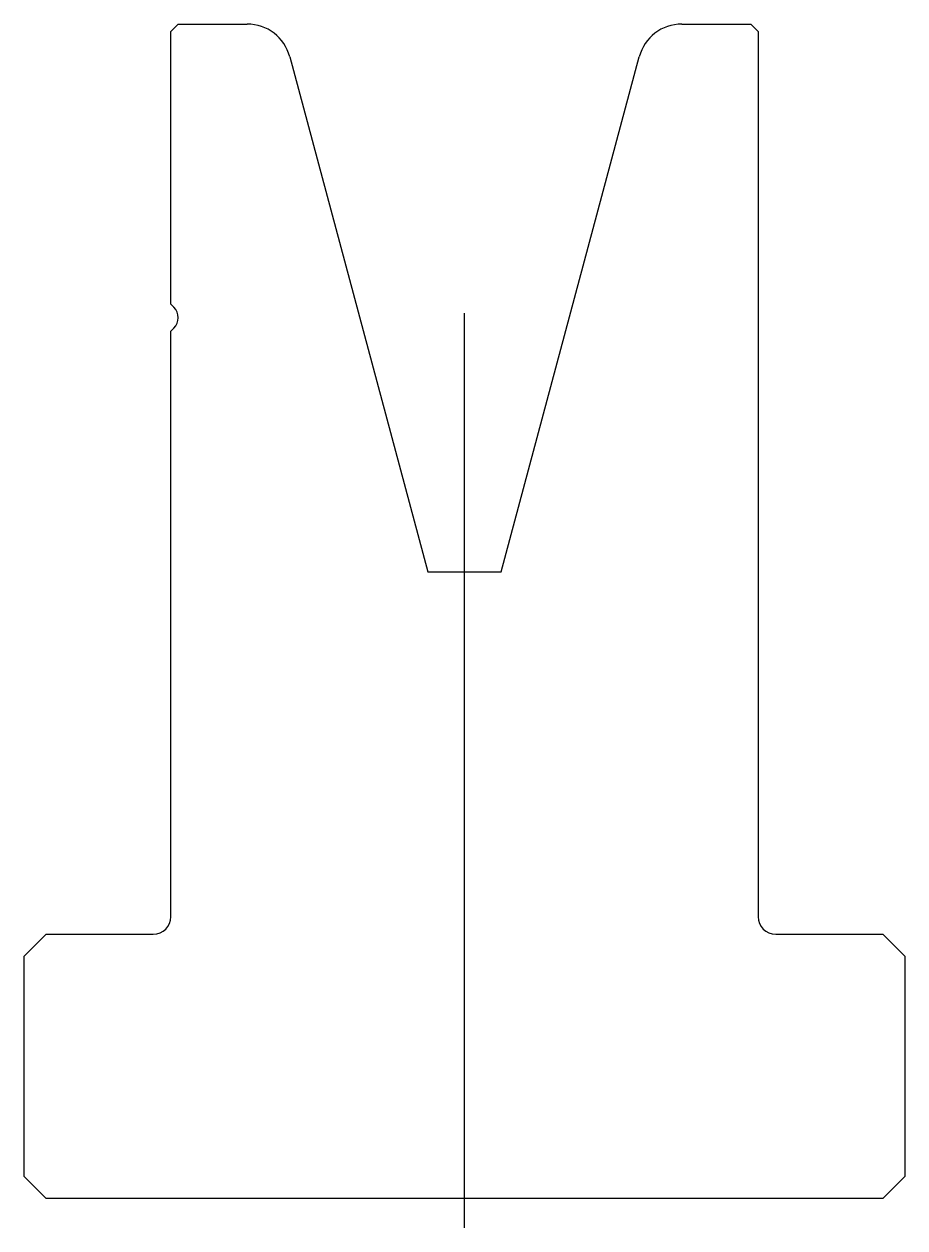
# Model space of a CAD drawing. Header units: metres. Extents: x -27.4 to 32.6, y -33.6 to 48.4.
import ezdxf

# ---------------------------------------------------------------- set-up
doc = ezdxf.new("R2010")
doc.units = ezdxf.units.M

msp = doc.modelspace()

# ---------------------------------------------------------------- linework, layer by layer
for p, q in [((-16.946249, 48.350854), (-17.446249, 47.850854)), ((-17.446249, 29.265068), (-17.446249, 47.850854)), ((-16.946249, 48.350854), (-12.24823, 48.350854)), ((17.355732, 48.350854), (22.053751, 48.350854)), ((22.553751, 47.850854), (22.053751, 48.350854)), ((22.553751, 47.850854), (22.553751, -12.449146)), ((-9.350453, 46.127311), (0.053751, 11.030346)), ((5.053751, 11.030346), (14.457954, 46.127311)), ((-17.446249, 29.265068), (-17.239143, 29.057961)), ((2.553751, -33.649146), (2.553751, 28.652777)), ((-17.239143, 27.643747), (-17.446249, 27.436641)), ((-17.446249, -12.449146), (-17.446249, 27.436641)), ((0.053751, 11.030346), (5.053751, 11.030346)), ((-25.946249, -13.649146), (-27.446249, -15.149146)), ((-25.946249, -13.649146), (-18.646249, -13.649146)), ((23.753751, -13.649146), (31.053751, -13.649146)), ((32.553751, -15.149146), (31.053751, -13.649146)), ((-27.446249, -30.149146), (-27.446249, -15.149146)), ((32.553751, -15.149146), (32.553751, -30.149146)), ((-27.446249, -30.149146), (-25.946249, -31.649146)), ((31.053751, -31.649146), (32.553751, -30.149146)), ((31.053751, -31.649146), (-25.946249, -31.649146))]:
    msp.add_line(p, q)
for centre, radius, start, end in [((-12.24823, 45.350854), 3, 15, 90), ((17.355732, 45.350854), 3, 90, 165), ((-17.946249, 28.350854), 1, 315, 45), ((-18.646249, -12.449146), 1.2, 270, 0), ((23.753751, -12.449146), 1.2, 180, 270)]:
    msp.add_arc(centre, radius, start, end)

doc.saveas('drawing.dxf')
